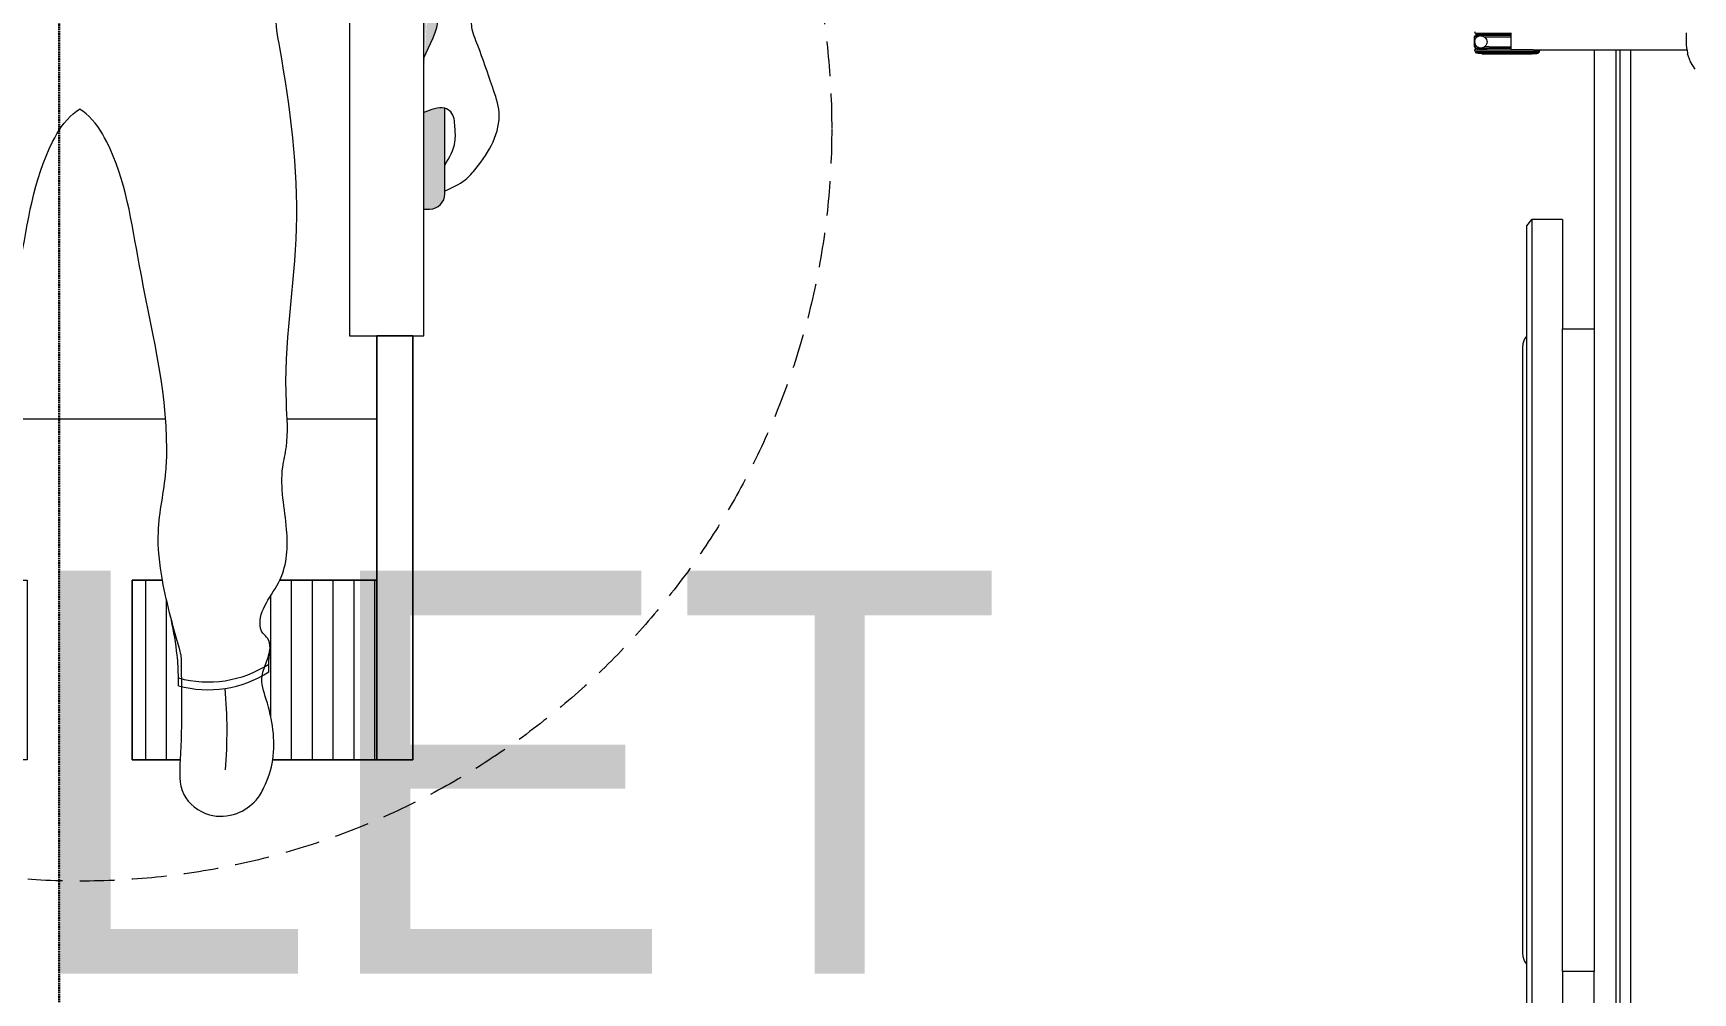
# Model space of a CAD drawing. Header units: millimetres. Extents: x -280308 to 6402717, y -14 to 2073074.
# Drawn here: x -18494 to -17117, y 331624 to 332420 of the extents above; entities that cross this region are included whole.
import ezdxf

# ---------------------------------------------------------------- set-up
doc = ezdxf.new("R2010")
doc.units = ezdxf.units.MM
doc.linetypes.add('DASHED2', pattern=[0.375, 0.25, -0.125])
doc.layers.get('0').update_dxf_attribs({"lineweight": 0})
doc.layers.add('-P-ABK', color=7, linetype='Continuous', lineweight=30, true_color=0x05ffff)
doc.layers.add('A-FILL-4', color=9, linetype='Continuous', lineweight=0, true_color=0x808080)
doc.layers.add('A-Furn', color=250, linetype='Continuous', lineweight=0)
doc.layers.add('A-FURN-EQPM', color=177, linetype='Continuous', lineweight=0)
doc.layers.add('A-TEXT', color=254, linetype='Continuous')
doc.styles.add('Annotative', font='arial.ttf', dxfattribs={"height": 1.25})

# ---------------------------------------------------------------- blocks, each defined once
blk = doc.blocks.new('A$C89b419f8')
at = {"color": 0, "linetype": 'ByBlock', "lineweight": -2}
for p, q in [((1358.624857542629, 1365.794061005639), (1358.268025026191, 1365.639803143727)), ((1358.268025026191, 1365.639803143727), (1358.326429832407, 1324.125182994059)), ((1358.62036693035, 1368.968426964493), (1358.985650678631, 1370.171183359809)), ((1358.641635456966, 1368.88955888171), (1358.62036693035, 1368.968426964493)), ((1358.620592535153, 1368.811161615202), (1358.641635456966, 1368.88955888171)), ((1358.624857542629, 1365.794061005639), (1358.620592535153, 1368.811161615202)), ((1358.683709006902, 1323.97192320897), (1358.624857542629, 1365.794061005639)), ((1358.985425102524, 1370.337282576773), (1359.986521742365, 1371.34040481683)), ((1358.985650678631, 1370.171183359809), (1358.985425102524, 1370.337282576773)), ((1359.057333910168, 1319.28259181224), (1358.985650678631, 1370.171183359809)), ((1359.986521742365, 1371.34040481683), (1361.355489887996, 1371.709007789366)), ((1360.061468950327, 1318.116183688151), (1359.986521742365, 1371.34040481683)), ((1361.423575068766, 1323.371055187818), (1361.355489887996, 1371.709007789366)), ((1361.355489887996, 1371.709007789366), (1362.725583367079, 1371.344287217245)), ((1362.725583367079, 1371.344287217245), (1362.951557440072, 1371.119123722689)), ((1362.767351880844, 1341.633458456592), (1362.725583367079, 1371.344287217245)), ((1364.208210191457, 1372.09544729715), (1362.951437791082, 1371.208740802816)), ((1362.951437791082, 1371.208740802816), (1362.951557440072, 1371.119123722689)), ((1362.951557440072, 1371.119123722689), (1362.95174186051, 1370.980992798708)), ((1362.952829002374, 1370.201468940562), (1362.951908936579, 1370.855852824694)), ((1362.953335962375, 1369.846356789625), (1362.955017520959, 1368.653159484878)), ((1362.955581909482, 1368.246545781614), (1362.964886350965, 1361.624789242793)), ((1363.154673012701, 1366.861859007069), (1363.151972212421, 1366.833331804024)), ((1363.252577023115, 1365.82621463023), (1363.151972212421, 1366.833331804024)), ((1363.154673012701, 1366.861859007069), (1363.249763689499, 1367.840730311204)), ((1363.249763689499, 1367.840730311204), (1363.542125320586, 1368.809754947608)), ((1363.547751987848, 1364.858033993893), (1363.252577023115, 1365.82621463023)), ((1363.542125320586, 1368.809754947608), (1364.018028837891, 1369.703044642636)), ((1364.026131238759, 1363.966094699019), (1363.547751987848, 1364.858033993893)), ((1364.211258443072, 1369.939170813086), (1364.018028837891, 1369.703044642636)), ((1364.140566469228, 1363.827040375647), (1364.026131238759, 1363.966094699019)), ((1364.225202726608, 1360.00492094428), (1364.140566469228, 1363.827040375647)), ((1364.669259307178, 1363.18460688254), (1364.140566469228, 1363.827040375647)), ((1364.208210191457, 1372.09544729715), (1372.428208399244, 1372.107038231712)), ((1364.211136058439, 1370.024608676846), (1364.208210191457, 1372.09544729715)), ((1364.211136058439, 1370.024608676846), (1364.659018772742, 1370.48633299263)), ((1364.211258443072, 1369.939170813086), (1364.211136058439, 1370.024608676846)), ((1364.211258443072, 1369.939170813086), (1364.659018772742, 1370.48633299263)), ((1364.659018772742, 1370.48633299263), (1365.440562855889, 1371.129517327718)), ((1365.452603923826, 1362.543616947689), (1364.669259307178, 1363.18460688254)), ((1366.332502150763, 1371.607896578615), (1365.440562855889, 1371.129517327718)), ((1367.300626520417, 1371.903071543347), (1366.332502150763, 1371.607896578615)), ((1368.307799960894, 1372.003732620724), (1367.300626520417, 1371.903071543347)), ((1369.315198468074, 1371.905941143661), (1368.307799960894, 1372.003732620724)), ((1369.315198468074, 1371.905941143661), (1370.284110571141, 1371.613466979208)), ((1370.284110571141, 1371.613466979208), (1371.177512799506, 1371.137619728586)), ((1371.177512799506, 1371.137619728586), (1371.960744882846, 1370.496629793735)), ((1371.97109795062, 1363.194903683645), (1371.189553867473, 1362.551663081875)), ((1371.960744882846, 1370.496629793735), (1372.440136609977, 1369.914205747351)), ((1372.559185744321, 1363.913557076055), (1371.97109795062, 1363.194903683645)), ((1372.428208399244, 1372.107038231712), (1373.687569066533, 1371.22387653777)), ((1372.428208399244, 1372.107038231712), (1372.428996132658, 1371.5842645761)), ((1372.439358366071, 1370.030871585332), (1372.428996132658, 1371.5842645761)), ((1372.440136609977, 1369.914205747351), (1372.439358366071, 1370.030871585332)), ((1372.60257456277, 1369.716856138679), (1372.439358366071, 1370.030871585332)), ((1372.440136609977, 1369.914205747351), (1372.60257456277, 1369.716856138679)), ((1372.559185744321, 1363.913557076055), (1372.445200934366, 1360.016511878857)), ((1372.612087885471, 1363.978192033639), (1372.559185744321, 1363.913557076055)), ((1372.60257456277, 1369.716856138679), (1373.082364735485, 1368.8231464157)), ((1373.08787886941, 1364.871481728667), (1372.612087885471, 1363.978192033639)), ((1373.082364735485, 1368.8231464157), (1373.377539700217, 1367.855022046046)), ((1373.380353033863, 1365.840450098403), (1373.08787886941, 1364.871481728667)), ((1373.478144510911, 1366.847848605568), (1373.377539700217, 1367.855022046046)), ((1373.478144510911, 1366.847848605568), (1373.380353033863, 1365.840450098403)), ((1373.694321067247, 1366.41999682672), (1373.687569066533, 1371.22387653777)), ((1373.694321067247, 1366.41999682672), (1373.914178053557, 1366.420307195876)), ((1373.729180211958, 1341.633458456592), (1373.694321067247, 1366.41999682672)), ((1373.91061015692, 1368.989920833454), (1374.275818878174, 1370.192771337403)), ((1373.914178053557, 1366.420307195876), (1373.91061015692, 1368.989920833454)), ((1373.949030399875, 1341.633458456592), (1373.914178053557, 1366.420307195876)), ((1374.275555795757, 1370.358832712402), (1375.276764968934, 1371.361954952445)), ((1374.275818878174, 1370.192771337403), (1374.275555795757, 1370.358832712402)), ((1374.316027088295, 1341.633458456592), (1374.275818878174, 1370.192771337403)), ((1375.276764968934, 1371.361954952445), (1376.645733114565, 1371.730557924995)), ((1375.318558612315, 1341.633458456592), (1375.276764968934, 1371.361954952445)), ((1362.969845809741, 1358.108229123187), (1362.966839036439, 1360.240647664672)), ((1362.975590974238, 1354.034919162601), (1362.972804573015, 1356.009298028672)), ((1362.981821914029, 1349.622596200192), (1362.979783964925, 1351.067735773511)), ((1364.225202726608, 1360.00492094428), (1364.251099043177, 1341.633458456592)), ((1366.345893618854, 1362.067713430399), (1365.452603923826, 1362.543616947689)), ((1367.314918255288, 1361.775295532614), (1366.345893618854, 1362.067713430399)), ((1368.322316762438, 1361.677504055551), (1367.314918255288, 1361.775295532614)), ((1369.329377669579, 1361.77810886626), (1368.322316762438, 1361.677504055551)), ((1370.29761457257, 1362.073283830992), (1369.329377669579, 1361.77810886626)), ((1371.189553867473, 1362.551663081875), (1370.29761457257, 1362.073283830992)), ((1372.445200934366, 1360.016511878857), (1372.471113717271, 1341.633458456592)), ((1361.668670187966, 1323.371398787902), (1361.668670187966, 1341.633458456592)), ((1361.668670187966, 1341.633458456592), (1362.767351880844, 1341.633458456592)), ((1362.767351880844, 1341.633458456592), (1363.05612734551, 1341.633458456592)), ((1363.05612734551, 1341.633458456592), (1364.251099043177, 1341.633458456592)), ((1364.251099043177, 1341.633458456592), (1372.471113717271, 1341.633458456592)), ((1372.471113717271, 1341.633458456592), (1373.729180211958, 1341.633458456592)), ((1373.729180211958, 1341.633458456592), (1373.949030399875, 1341.633458456592)), ((1373.949030399875, 1341.633458456592), (1374.316027088295, 1341.633458456592)), ((1374.316027088295, 1341.633458456592), (1375.318558612315, 1341.633458456592)), ((1375.318558612315, 1341.633458456592), (1375.760770887078, 1341.633458456592)), ((1221.125550170284, 1324.514773435498), (472.7143222874729, 1324.514660902161)), ((478.0240956523339, 1328.644634674842), (603.2621928663575, 1328.644650563787)), ((603.2621928663575, 1328.644650563787), (606.1205775459239, 1330.463004734949)), ((603.2621928663575, 1328.644650563787), (1124.309297731699, 1328.644736948088)), ((606.1205775459239, 1330.463004734949), (609.4727208358527, 1331.66238512921)), ((609.4727208358527, 1331.66238512921), (613.1228524241596, 1332.083541174012)), ((613.1228524241596, 1332.083541174012), (1114.448777755315, 1332.083541174012)), ((1114.448777755315, 1332.083541174012), (1118.098909343622, 1331.66238512921)), ((1118.098909343622, 1331.66238512921), (1121.450940100214, 1330.463004734949)), ((1121.450940100214, 1330.463004734949), (1124.309297731699, 1328.644736948088)), ((1124.309297731699, 1328.644736948088), (1215.815551738749, 1328.644747208193)), ((1215.815551738749, 1328.644747208193), (1221.125550170284, 1324.514773435498)), ((1221.125550170284, 1299.045270192713), (1221.125550170284, 1324.514773435498)), ((1358.326429832407, 1324.125182994059), (1358.683709006902, 1323.97192320897)), ((1358.683709006902, 1323.97192320897), (1358.688674670964, 1320.484335406742)), ((1361.423575068766, 1323.371055187818), (1361.668670187966, 1323.371398787902)), ((1361.42379762858, 1323.224916231629), (1361.423575068766, 1323.371055187818)), ((1361.668670187966, 1323.159725500154), (1361.42379762858, 1323.224916231629)), ((1361.42379762858, 1323.224916231629), (1361.431449896074, 1317.751463116016)), ((1361.668670187966, 1323.371398787902), (1361.668670187966, 1323.159725500154)), ((1361.668670187966, 1323.159725500154), (1361.668670187966, 1317.81532636765)), ((1358.688674670964, 1320.484335406742), (1359.057333910168, 1319.28259181224)), ((1359.057333910168, 1319.28259181224), (1359.05755897687, 1319.116492594563)), ((1359.05755897687, 1319.116492594563), (1360.061468950327, 1318.116183688151)), ((1360.061468950327, 1318.116183688151), (1361.431449896074, 1317.751463116016)), ((1361.431449896074, 1317.751463116016), (1361.668670187966, 1317.81532636765)), ((1361.668670187966, 1317.81532636765), (1361.668670187966, 1272.884826168534)), ((597.1928571295284, 1299.045172561033), (472.7143222874729, 1299.045157659377)), ((597.1928571295284, 1299.045172561033), (1130.378773049946, 1299.04526087844)), ((597.1928571295284, 1272.884785634145), (597.1928571295284, 1299.045172561033)), ((1221.125550170284, 1299.045270192713), (1130.378773049946, 1299.04526087844)), ((1130.378773049946, 1299.04526087844), (1130.378773049946, 1272.884813904981)), ((439.6164648998529, 1272.884777279061), (597.1928571295284, 1272.884785634145)), ((1130.378773049946, 1272.884813904981), (597.1928571295284, 1272.884785634145)), ((1361.668670187966, 1272.884826168534), (1130.378773049946, 1272.884813904981)), ((1361.668670187966, 1272.884826168534), (1361.668670187966, 1254.473231584474)), ((88.7296169057663, 1254.473231584474), (1361.668670187966, 1254.473231584474)), ((1361.668670187966, 1254.473231584474), (1361.668670187966, 1251.238010440313)), ((88.7296169057663, 1251.238010440313), (1361.668670187966, 1251.238010440313)), ((88.7296169057663, 1242.399191366698), (1361.668670187966, 1242.399191366698)), ((1361.668670187966, 1251.238010440313), (1361.668670187966, 1242.399191366698)), ((1361.668670187966, 1242.399191366698), (1361.668670187966, 1195.652709354748)), ((1345.799442899792, 1189.115749565055), (1351.715208329115, 1192.8790615654)), ((1351.715208329115, 1192.8790615654), (1358.419382375636, 1195.277822353921)), ((1361.668670187966, 1195.652709354748), (1358.419382375636, 1195.277822353921)), ((1361.668670187966, 1195.652709354748), (1365.719533018884, 1196.120078176842)), ((1365.719533018884, 1196.120078176842), (1375.760770887078, 1196.120078176842))]:
    blk.add_line(p, q, dxfattribs=at)
blk = doc.blocks.new('disable people')
at = {"layer": 'A-FILL-4'}
h = blk.add_hatch(color=256, dxfattribs=at)
edge = h.paths.add_edge_path()
edge.add_spline(control_points=[(-3.796474417917125, 4.952000308492416), (-3.760681164754715, 5.053013868617654), (-3.704158616363202, 5.157722778494588), (-3.734610711559071, 5.255821520916697)], knot_values=[0.9037914775148974, 0.9037914775148974, 0.9037914775148974, 0.9037914775337845, 1.21384703267489, 1.21384703267489, 1.21384703267489, 1.213847032693339], degree=3, periodic=0)
edge.add_line((-3.734610711562709, 5.255821520934205), (-4.964782523813881, 5.255821520934205))
edge.add_arc((-4.964782523813483, 5.035821520934178), 0.2200000000000129, 89.99999999999999, 179.9999999999926)
edge.add_line((-5.184782523814647, 5.035821520934178), (-5.184782523814647, 4.952000308504779))
edge.add_line((-5.184782523814647, 4.952000308504921), (-3.796474417913829, 4.952000308504921))
edge = h.paths.add_edge_path()
edge.add_spline(control_points=[(0.1341749100720335, 5.166089496497762), (-0.07234800000333053, 5.166001675629786), (-0.553623694469934, 5.165540411955988), (-1.20498952116759, 5.174735433441811), (-1.923735004729679, 5.122992935595903), (-2.472725316985816, 5.224835962467296), (-2.818046584459807, 5.044581019589032), (-3.008957661264503, 4.952000308504921)], knot_values=[0.4124965523283914, 0.4124965523283914, 0.4124965523283914, 0.4124965523283914, 0.6874227009135008, 1.856497828568305, 2.363121600141893, 2.852056937546859, 3.479819935797773, 3.479819935797798, 3.479819935797798, 3.479819935797798], degree=3, periodic=0)
edge.add_line((-3.008957661264503, 4.952000308504921), (-0.05374037849282143, 4.952000308504893))
edge.add_arc((6.001229472374689, -0.1731919023486626), 7.932859200384009, 137.696407415366, 139.7539587547804, ccw=False)
edge = h.paths.add_edge_path()
edge.add_line((5.131749954041879, 5.255821520934205), (2.308872463095783, 5.255821520934205))
edge.add_spline(control_points=[(2.308872463096122, 5.255821520934205), (2.267732188407535, 5.17631198661752), (2.17731957034448, 5.015793417558143), (2.084681671298313, 4.857544409941738), (2.036732091110025, 4.777055949464057)], knot_values=[9.278145445618577, 9.278145445618577, 9.278145445618577, 9.278145445618577, 9.545772737748978, 9.82631843046447, 9.82631843046447, 9.82631843046447, 9.82631843046447], degree=3, periodic=0)
edge.add_line((2.036732091110025, 4.777055949464057), (5.151749954040608, 4.777055949464028))
edge.add_arc((5.151749954042316, 4.977055949464102), 0.1999999999999886, 270, 360)
edge.add_line((5.351749954041225, 4.977055949464102), (5.351749954041168, 5.035821520934263))
edge.add_arc((5.131749954041879, 5.035821520934178), 0.2200000000000118, 7.404331298447066e-12, 89.99999999999999)
edge = h.paths.add_edge_path()
edge.add_spline(control_points=[(-3.734610711559071, -5.255821520915617), (-3.704158616363202, -5.157722778493792), (-3.760681164754715, -5.053013868616347), (-3.796474417917125, -4.952000308491563)], knot_values=[0.9037914775148975, 0.9037914775333468, 0.9037914775333468, 0.9037914775333468, 1.213847032674452, 1.213847032693339, 1.213847032693339, 1.213847032693339], degree=3, periodic=0)
edge.add_line((-3.796474417911668, -4.952000308503841), (-5.184782523812599, -4.952000308503841))
edge.add_line((-5.184782523814647, -4.952000308503841), (-5.18478252381459, -5.035821520933212))
edge.add_arc((-4.964782523813483, -5.035821520933098), 0.2200000000000129, 180, 270)
edge.add_line((-4.964782523813483, -5.255821520933125), (-3.734610711562426, -5.255821520933125))
edge = h.paths.add_edge_path()
edge.add_line((-0.05374037849287561, -4.952000308503841), (-3.008957661264615, -4.952000308503841))
edge.add_spline(control_points=[(-3.008957661264503, -4.952000308503841), (-2.818046584459807, -5.044581019588179), (-2.472725316985816, -5.224835962466216), (-1.923735004729679, -5.12299293559505), (-1.20498952116759, -5.174735433440958), (-0.553623694469934, -5.165540411954737), (-0.07234800000333053, -5.166001675628706), (0.1341749100720335, -5.166089496496454)], knot_values=[0.4124965523283917, 0.4124965523283917, 0.4124965523283917, 0.4124965523284174, 1.040259550579332, 1.529194887984297, 2.035818659557886, 3.204893787212689, 3.479819935797799, 3.479819935797799, 3.479819935797799, 3.479819935797799], degree=3, periodic=0)
edge.add_arc((6.001229472376508, 0.1731919023482078), 7.93285920038395, 220.2460412452068, 222.3035925846204, ccw=False)
edge = h.paths.add_edge_path()
edge.add_arc((5.151749954042316, -4.977055949463022), 0.1999999999999886, 0, 89.99999999999999)
edge.add_line((5.151749954042316, -4.777055949462977), (2.03673209111179, -4.777055949463005))
edge.add_spline(control_points=[(2.036732091110025, -4.777055949462977), (2.084681671298313, -4.857544409940431), (2.232165906039882, -5.109484857939435), (2.374009886807471, -5.367177794302108), (2.440898637138162, -5.551188368630221)], knot_values=[8.953599230115874, 8.953599230115874, 8.953599230115874, 8.953599230115874, 9.234144922831332, 9.82631843046441, 9.826318430464434, 9.826318430464434, 9.826318430464434], degree=3, periodic=0)
edge.add_arc((0.7053364612966107, -4.04279776307277), 1.733346163484878, 327.02309260736433, 327.0237538441636, ccw=False)
edge.add_spline(control_points=[(2.036732091110025, -4.777055949462977), (2.084681671298313, -4.857544409940431), (2.232165906039882, -5.109484857939435), (2.374009886807471, -5.367177794302108), (2.440898637138162, -5.551188368630221)], knot_values=[8.953599230115874, 8.953599230115874, 8.953599230115874, 8.953599230115874, 9.234144922831332, 9.82631843046441, 9.826318430464434, 9.826318430464434, 9.826318430464434], degree=3, periodic=0)
edge.add_line((2.308799040582016, -5.255821520933125), (5.131749954041821, -5.255821520933154))
edge.add_arc((5.131749954041879, -5.035821520933098), 0.2200000000000118, 270, 359.9999999999482)
edge.add_line((5.351749954041225, -5.035821520933325), (5.351749954041281, -4.977055949462965))
h = blk.add_hatch(dxfattribs=at)
h.set_pattern_fill('_USER', color=256, scale=0.2999999999999999, style=0, pattern_type=0)
h.set_pattern_definition([(360, (-5.456968210637569e-12, -2.842170943040401e-13), (7.395570986446986e-32, 0.3), [])])
edge = h.paths.add_edge_path()
edge.add_spline(control_points=[(-11.84368881340561, 2.723015967266292), (-11.80630735148043, 2.722610891474005), (-11.70819034366286, 2.721547668618996), (-11.61031172560615, 2.728856529663688), (-11.54972374569115, 2.733380797935752)], knot_values=[0, 0, 0, 0, 0.1121097829463906, 0.2942601996699649, 0.2942601996699649, 0.2942601996699649, 0.2942601996699649], degree=3, periodic=0)
edge.add_spline(control_points=[(-11.54972374569115, 2.733380797935752), (-11.53484815880256, 2.736247567797591), (-11.47003685719392, 2.745536439978423), (-11.36826084976747, 2.72479947738816), (-11.306672703613, 2.6447510459368), (-11.24782621166378, 2.610484695002697), (-10.96949606972703, 2.549332237655335), (-10.74909445872436, 2.772073311572058), (-10.5228854389261, 2.880681640590865)], knot_values=[5.436664725832285, 5.436664725832285, 5.436664725832285, 5.436664725832285, 5.482184118797054, 5.63248936469224, 5.71609653018408, 5.778112604277349, 5.832864719823681, 6.558060987042688, 6.558060987042688, 6.558060987042688, 6.558060987042688], degree=3, periodic=0)
edge.add_line((-10.5228854389261, 2.880681640590865), (-10.52288543892609, 4.274822013010747))
edge.add_line((-10.5228854389261, 4.274822013010635), (-13.10916806575664, 4.274822013010636))
edge.add_line((-13.10916806575733, 4.274822013010635), (-13.10916806575733, 2.778481744722516))
edge.add_spline(control_points=[(-13.10916806575733, 2.778481744722512), (-12.82295144472664, 2.822346398972513), (-12.41668017873963, 2.754237778142112), (-12.01270156310056, 2.608782090787145), (-11.9026220646665, 2.624670677752874)], knot_values=[3.85022029909312, 3.850220299093444, 3.850220299093444, 3.850220299093444, 4.723214524291371, 5.067106132655391, 5.067106132655391, 5.067106132655391, 5.067106132688122], degree=3, periodic=0)
edge.add_arc((-10.49828518709546, 1.8499546098883), 1.603853812364077, 147.0195933812169, 151.1162485193678, ccw=False)
edge = h.paths.add_edge_path()
edge.add_spline(control_points=[(-11.10131507691221, 1.321645051041912), (-11.26820317942656, 1.353449058260139), (-11.54271718581731, 1.405746173674288), (-11.85950975244123, 1.421612261374548), (-12.00627843078473, 1.420929790504033), (-12.04364457507836, 1.420756038819889)], knot_values=[0, 0, 0, 0, 0.5089906555588182, 0.8372314890067583, 0.9493412719532057, 0.9493412719532057, 0.9493412719532057, 0.9493412719532057], degree=3, periodic=0)
edge.add_arc((-10.49828518709546, 1.8499546098883), 1.603853812364076, 193.9046284335562, 195.5217729613365, ccw=False)
edge.add_spline(control_points=[(-12.05514138739818, 1.464538181836133), (-12.39829801821179, 1.46764695568163), (-12.74615257863297, 1.465605107812507), (-13.10916806575915, 1.44694142760477)], knot_values=[0.4692719010675678, 0.4692719010675678, 0.4692719010675678, 0.4692719010675678, 1.51441113184759, 1.514411131847849, 1.514411131847849, 1.514411131847849], degree=3, periodic=0)
edge.add_line((-13.10916806575733, 1.44694142760477), (-13.10916806575733, 0.7534304279870407))
edge.add_line((-13.10916806575733, 0.7534304279870412), (-10.52288543892678, 0.7534304279870412))
edge.add_line((-10.5228854389261, 0.7534304279870412), (-10.5228854389261, 1.191359744353121))
edge.add_spline(control_points=[(-10.5228854389261, 1.191359744352894), (-10.71802839497832, 1.226449273625576), (-10.91033044466531, 1.271692798998856), (-11.10131507691221, 1.321645051041912)], knot_values=[0.5122589669724955, 0.5122589669724955, 0.5122589669724955, 0.5122589669753015, 1.104645887850228, 1.104645887850228, 1.104645887850228, 1.104645887850228], degree=3, periodic=0)
h = blk.add_hatch(dxfattribs=at)
h.set_pattern_fill('_USER', color=256, scale=0.2999999999999999, style=0, pattern_type=0)
h.set_pattern_definition([(360, (-5.456968210637569e-12, 1.13686837721616e-12), (-7.347638122947742e-17, -0.2999999999999999), [])])
edge = h.paths.add_edge_path()
edge.add_spline(control_points=[(-11.84368881340561, -2.723015967265212), (-11.80630735148043, -2.722610891472925), (-11.70819034366286, -2.721547668617916), (-11.61031172560615, -2.728856529662664), (-11.54972374569115, -2.733380797934899)], knot_values=[0, 0, 0, 0, 0.1121097829463906, 0.2942601996699649, 0.2942601996699649, 0.2942601996699649, 0.2942601996699649], degree=3, periodic=0)
edge.add_spline(control_points=[(-11.54972374569115, -2.733380797934899), (-11.53484815880256, -2.736247567796511), (-11.47003685719392, -2.745536439977116), (-11.36826084976747, -2.72479947738708), (-11.306672703613, -2.644751045935948), (-11.24782621166378, -2.610484695001844), (-10.96949606972703, -2.549332237654482), (-10.74909445872436, -2.772073311571205), (-10.5228854389261, -2.880681640589785)], knot_values=[5.436664725832285, 5.436664725832285, 5.436664725832285, 5.436664725832285, 5.482184118797054, 5.63248936469224, 5.71609653018408, 5.778112604277349, 5.832864719823681, 6.558060987042688, 6.558060987042688, 6.558060987042688, 6.558060987042688], degree=3, periodic=0)
edge.add_line((-10.5228854389261, -2.880681640589785), (-10.52288543892609, -4.274822013009667))
edge.add_line((-10.5228854389261, -4.274822013009555), (-13.10916806575664, -4.274822013009555))
edge.add_line((-13.10916806575733, -4.274822013009555), (-13.10916806575733, -2.778481744721437))
edge.add_spline(control_points=[(-13.10916806575733, -2.778481744721432), (-12.82295144472664, -2.822346398971661), (-12.41668017873963, -2.754237778141317), (-12.01270156310056, -2.608782090786292), (-11.9026220646665, -2.624670677752022)], knot_values=[3.85022029909312, 3.850220299093444, 3.850220299093444, 3.850220299093444, 4.723214524291371, 5.067106132655391, 5.067106132655391, 5.067106132655391, 5.067106132688122], degree=3, periodic=0)
edge.add_arc((-10.49828518709546, -1.849954609887163), 1.603853812364077, 208.8837514806322, 212.9804066187831)
edge = h.paths.add_edge_path()
edge.add_spline(control_points=[(-11.10131507691221, -1.321645051040832), (-11.26820317942656, -1.353449058259002), (-11.54271718581731, -1.405746173672924), (-11.85950975244123, -1.421612261373639), (-12.00627843078473, -1.420929790502896), (-12.04364457507836, -1.420756038818865)], knot_values=[0, 0, 0, 0, 0.5089906555588182, 0.8372314890067583, 0.9493412719532057, 0.9493412719532057, 0.9493412719532057, 0.9493412719532057], degree=3, periodic=0)
edge.add_arc((-10.49828518709546, -1.849954609887163), 1.603853812364076, 164.4782270386635, 166.0953715664438)
edge.add_spline(control_points=[(-12.05514138739818, -1.464538181834996), (-12.39829801821179, -1.467646955680721), (-12.74615257863297, -1.465605107811598), (-13.10916806575915, -1.446941427603633)], knot_values=[0.4692719010675678, 0.4692719010675678, 0.4692719010675678, 0.4692719010675678, 1.51441113184759, 1.514411131847849, 1.514411131847849, 1.514411131847849], degree=3, periodic=0)
edge.add_line((-13.10916806575733, -1.446941427603633), (-13.10916806575733, -0.753430427985904))
edge.add_line((-13.10916806575733, -0.7534304279861885), (-10.52288543892678, -0.7534304279861892))
edge.add_line((-10.5228854389261, -0.7534304279861885), (-10.5228854389261, -1.191359744352268))
edge.add_spline(control_points=[(-10.5228854389261, -1.191359744351757), (-10.71802839497832, -1.226449273624439), (-10.91033044466531, -1.271692798997492), (-11.10131507691221, -1.321645051040832)], knot_values=[0.5122589669724955, 0.5122589669724955, 0.5122589669724955, 0.5122589669753015, 1.104645887850228, 1.104645887850228, 1.104645887850228, 1.104645887850228], degree=3, periodic=0)
for p, q in [((-8.202746146980644, 4.274822013010635), (-8.202746146980644, 2.985387214360799)), ((-8.202746146980644, 1.237720448978507), (-8.202746146980644, -1.23772044897737)), ((-8.202746146980644, -2.985387214359719), (-8.202746146980644, -4.274822013009555))]:
    blk.add_line(p, q, dxfattribs=at)
for points in [[(2.4408986371418, 5.551188368631301), (3.985710528006166, 5.551188368631301, -0.414213562373095), (4.085710528004711, 5.451188368631392), (4.085710528004711, 5.426046132553836, -0.414213562373095), (3.985710528006166, 5.326046132553756), (2.344216868157673, 5.326046132553756)], [(-5.184782523807371, 4.952000308504921), (-5.184782523807371, 5.035821520934178, -0.414213562373095), (-4.964782523809845, 5.255821520934205), (-3.734610711555433, 5.255821520934205)], [(2.30887246309976, 5.255821520934205), (5.131749954045517, 5.255821520934205, -0.4142135623730981), (5.351749954046682, 5.035821520934178), (5.351749954046682, 4.977055949464102, -0.414213562373095), (5.151749954045954, 4.777055949464057), (2.036706903287268, 4.777055949464057)], [(1.636438218787589, 4.132746635153126), (3.282262380906104, 4.132746635153126, 0.4142135623730451), (3.382262380908287, 4.232746635153262), (3.382262380908287, 4.465441665068283, 0.414213562373095), (3.282262380906104, 4.56544166506842), (1.908734547932909, 4.565441665068136)], [(1.636438218787589, -4.13274663515341), (3.282262380906104, -4.13274663515341, -0.4142135623730451), (3.382262380908287, -4.232746635153546), (3.382262380908287, -4.465441665068795, -0.414213562373095), (3.282262380906104, -4.565441665068704), (1.908734547932909, -4.565441665068477)], [(-5.184782523807371, -4.952000308503841), (-5.184782523807371, -5.035821520933098, 0.414213562373095), (-4.964782523809845, -5.255821520933125), (-3.734610711555433, -5.255821520933125)], [(2.308877528723315, -5.255821520933125), (5.131749954045517, -5.255821520933125, 0.4142135623730981), (5.351749954046682, -5.035821520933098), (5.351749954046682, -4.977055949463022, 0.414213562373095), (5.151749954045954, -4.777055949462977), (2.036706903287268, -4.777055949462977)], [(2.4408986371418, -5.551188368630221), (3.985710528006166, -5.551188368630221, 0.414213562373095), (4.085710528004711, -5.451188368630312), (4.085710528004711, -5.426046132552813, 0.414213562373095), (3.985710528006166, -5.326046132552904), (2.344216868157673, -5.326046132552904)]]:
    blk.add_lwpolyline(points, format="xyb", dxfattribs=at)
for points in [[(-13.10916806575187, 4.795772278258937), (-7.007824699383491, 4.795772278258937), (-7.007824699383491, 4.274822013010635), (-13.10916806575187, 4.274822013010635)], [(-13.10916806575187, -4.274822013009555), (-7.007824699383491, -4.274822013009555), (-7.007824699383491, -4.795772278257857), (-13.10916806575187, -4.795772278257857)], [(-13.10916806575187, -4.79577227825763), (-7.007824699383491, -4.79577227825763), (-7.007824699383491, -4.274822013009555), (-13.10916806575187, -4.274822013009555)]]:
    blk.add_lwpolyline(points, close=True, dxfattribs=at)
for points in [[(-0.7716928118115902, 3.881550911005661), (-7.007824699383491, 3.881550911005661), (-7.007824699383491, 4.952000308504921), (-0.05374037848923763, 4.952000308504921)], [(-13.10916806575187, 2.778481744728197), (-13.10916806575187, 4.274822013010635), (-10.52288543892246, 4.274822013010635), (-10.52288543892246, 2.880681640590865)], [(-10.52288543892246, 1.191359744319243), (-10.52288543892246, 0.7534304279870412), (-13.10916806575187, 0.7534304279870412), (-13.10916806575187, 1.446941427605225)], [(-13.10916806575187, -1.446941427604088), (-13.10916806575187, -0.7534304279861885), (-10.52288543892246, -0.7534304279861885), (-10.52288543892246, -1.191359744318333)], [(-10.52288543892246, -1.191359744318333), (-10.52288543892246, -0.7534304279861885), (-13.10916806575187, -0.7534304279861885), (-13.10916806575187, -1.446941427604088)], [(-10.52288543892246, -2.880681640589557), (-10.52288543892246, -4.274822013009555), (-13.10916806575187, -4.274822013009555), (-13.10916806575187, -2.778481744727117)], [(-13.10916806575187, -2.778481744727117), (-13.10916806575187, -4.274822013009555), (-10.52288543892246, -4.274822013009555), (-10.52288543892246, -2.880681640589557)], [(-0.7716928118115902, -3.881550911004581), (-7.007824699383491, -3.881550911004581), (-7.007824699383491, -4.952000308503841), (-0.05374037848741864, -4.952000308503841)]]:
    blk.add_lwpolyline(points, dxfattribs=at)
at = {"layer": 'A-FILL-4', "linetype": 'DASHED2', "ltscale": 2}
blk.add_circle((-4.032044972002041, 5.684341886080801e-13), 10.82285678946162, dxfattribs=at)
at = {"layer": 'A-FILL-4'}
for centre, radius, start, end in [((6.001229472381965, -0.1731919023484352), 7.932859200384001, 127.5204071296238, 147.4062370725861), ((0.7053364602925285, 4.042797764629086), 1.733346163484867, 32.98970642474525, 88.42289004785182), ((-13.74668270498478, -0.04341019569847049), 15.44764756680718, 1.182090759333106, 13.72631994225427), ((-13.74668270498478, -0.04341019569847049), 15.49764756680718, 0.1604904385792841, 13.72631994225427), ((-10.49828518709, 1.8499546098883), 1.603853812364076, 147.0195933826843, 195.5217729614681), ((-10.38617540414452, 1.8499546098883), 1.603853812364076, 147.0195933826843, 195.5217729614681), ((14.27937685350298, 0.06775199395133313), 16.59864857667759, 170.3286188685546, 190.1626872323025), ((-12.69504205342673, -4.606921862426645), 6.728132541871835, 84.78551859402995, 94.76708404660036), ((-13.74668270498114, 0.04341019570074423), 15.49764756680435, 346.2736800577457, 359.8395095614207), ((-13.74668270498478, -0.04341019569847049), 15.44764756680718, 0.1604904385792841, 0.1610099051522045), ((-13.74668270498114, 0.04341019570074423), 15.44764756680434, 346.2736800577457, 358.8179092406669), ((-10.49828518709, -1.849954609887163), 1.603853812364076, 164.4782270385319, 212.9804066173157), ((-10.38617540414452, -1.849954609887163), 1.603853812364076, 164.4782270385319, 212.9804066173157), ((-12.69504205342673, 4.606921862427726), 6.728132541871835, 265.2329159533996, 275.2144814059701), ((6.001229472381965, 0.1731919023497994), 7.932859200384001, 212.5937629274139, 232.4795928703763), ((0.7053364602925285, -4.042797764628233), 1.733346163484867, 271.5771099521482, 327.0102935752548)]:
    blk.add_arc(centre, radius, start, end, dxfattribs=at)
for points in [[(-4.92346149860532, 5.255821520934205), (-4.763444462907501, 5.548488725255311), (-4.598746377016141, 5.706342594715352), (-3.795142421198761, 6.036484532325346), (-3.426854836276107, 5.940611925619805), (-2.83078820989067, 5.728755613769636), (-2.566758833625499, 5.644812886039915), (-1.990014397371851, 5.77694535444266), (-0.9296119438040478, 6.130492836126223), (-0.1419316975516267, 6.437829670206156), (0.6264580426013708, 6.674788378109497), (1.355821926739736, 6.821824205640951), (2.03613892919202, 6.747111713511686), (2.366979790260302, 6.535991856629323), (2.546758790460444, 6.270681361221932), (2.546758790460444, 5.977235520005024), (2.4408986371418, 5.551188368631301), (2.178919851432511, 5.020117206751138), (1.563051972347239, 4.019382088696602), (0.9042720964644104, 3.036488685107713)], [(-11.59479933503098, 1.458273844522409), (-13.10916806575187, 1.44694142760477), (-13.60667026066403, 1.498036116953244), (-13.89975817351478, 1.866144042570795), (-13.88104616483179, 2.260011965725369), (-13.6895420801302, 2.538489094402166), (-13.51049322462313, 2.652381983495161), (-13.10916806575187, 2.778481744722512), (-12.24121315577941, 2.684816428400097), (-11.9026220646283, 2.624670677757422), (-11.6864549030779, 2.695858412372388), (-11.58829313107708, 2.724656443567028), (-11.50436550326049, 2.739278829181558), (-11.35904478900738, 2.70089189191475), (-11.29807203763994, 2.643686282815679), (-11.24447784318909, 2.612482825203188), (-11.19131079044928, 2.599403885649735), (-10.52288543892246, 2.880681640590865), (-9.794960447152334, 2.978637757924389), (-8.898797660205673, 2.922233265498733), (-8.608041948751634, 2.974222485651126), (-7.978096220525913, 2.974222485651126), (-5.459508429310517, 3.120158817032916), (-2.862528005884087, 2.87969555159134), (-2.371240473639773, 2.822748566114569), (-1.807424389844527, 2.913683812752424), (-1.35487122052109, 3.017778437834522), (-1.14944398208354, 3.098118711132884)], [(-11.84368881339833, 2.723015967266292), (-11.73157903045285, 2.723015967266292), (-11.5497237456857, 2.733380797935752)], [(-11.59479933503098, 1.458273844522409), (-10.52288543892246, 1.191359744353122), (-9.83083267098118, 1.132548455971346), (-8.963526649984487, 1.24073196201698), (-8.6391886196634, 1.25427512685269), (-5.976700821847771, 0.8565910165420973), (-4.215992548008217, 0.3886604790008619), (-3.813472225867372, 0.09260624280796037), (-3.74400946284004, 6.821210263296962e-13)], [(-12.0436445750729, 1.420756038819889), (-11.93153479212742, 1.420756038819889), (-11.6037811244496, 1.402879292288389), (-11.10095268296573, 1.321575989310304)], [(-1.752623687929372, 6.821210263296962e-13), (-1.679207983477681, 0.3788307068211338), (-1.194287836962758, 0.8637508533374785), (-0.6959840598392475, 1.251223035229941), (0.2821704783109453, 1.301328029997421), (0.9016085141356598, 1.159748884299916), (1.342330865873009, 0.8397630039512478), (1.609774513437515, 0.4677343058569932), (1.7303854847396, 0.1585836488836776), (1.750904063925191, 6.821210263296962e-13)], [(-11.59479933503098, -1.458273844521273), (-10.52288543892246, -1.191359744351985), (-9.83083267098118, -1.132548455970209), (-8.963526649984487, -1.240731962016071), (-8.6391886196634, -1.25427512685178), (-5.976700821847771, -0.8565910165411879), (-4.215992548008217, -0.3886604789997818), (-3.813472225867372, -0.0926062428068235), (-3.74400946284004, 6.821210263296962e-13)], [(-1.752623687929372, 6.821210263296962e-13), (-1.679207983477681, -0.3788307068202812), (-1.194287836962758, -0.8637508533363416), (-0.6959840598392475, -1.251223035229032), (0.2821704783109453, -1.301328029996512), (0.9016085141356598, -1.159748884299006), (1.342330865873009, -0.8397630039503383), (1.609774513437515, -0.4677343058559131), (1.7303854847396, -0.1585836488827681), (1.750904063925191, 6.821210263296962e-13)], [(-11.59479933503098, -1.458273844521273), (-13.10916806575187, -1.446941427603633), (-13.60667026066403, -1.498036116952335), (-13.89975817351478, -1.866144042569658), (-13.88104616483179, -2.260011965724061), (-13.6895420801302, -2.538489094401086), (-13.51049322462313, -2.652381983494308), (-13.10916806575187, -2.778481744721432), (-12.24121315577941, -2.684816428398847), (-11.9026220646283, -2.624670677756342), (-11.6864549030779, -2.695858412371138), (-11.58829313107708, -2.724656443566175), (-11.50436550326049, -2.739278829180478), (-11.35904478900738, -2.700891891913727), (-11.29807203763994, -2.643686282814599), (-11.24447784318909, -2.612482825202108), (-11.19131079044928, -2.599403885648883), (-10.52288543892246, -2.880681640589557), (-9.794960447152334, -2.978637757923536), (-8.898797660205673, -2.922233265497709), (-8.608041948751634, -2.974222485650046), (-7.978096220525913, -2.974222485650046), (-5.459508429310517, -3.120158817032063), (-2.862528005884087, -2.87969555159026), (-2.371240473639773, -2.822748566113489), (-1.807424389844527, -2.913683812751572), (-1.35487122052109, -3.017778437833442), (-1.14944398208354, -3.098118711131576)], [(-12.0436445750729, -1.420756038818865), (-11.93153479212742, -1.420756038818865), (-11.6037811244496, -1.402879292287309), (-11.10095268296573, -1.321575989309224)], [(-11.84368881339833, -2.723015967265212), (-11.73157903045285, -2.723015967265212), (-11.5497237456857, -2.733380797934899)], [(-4.92346149860532, -5.255821520933125), (-4.763444462907501, -5.548488725254231), (-4.598746377016141, -5.706342594714272), (-3.795142421198761, -6.03648453232455), (-3.426854836276107, -5.940611925618725), (-2.83078820989067, -5.728755613768556), (-2.566758833625499, -5.644812886039119), (-1.990014397371851, -5.776945354441352), (-0.9296119438040478, -6.130492836125143), (-0.1419316975516267, -6.437829670204849), (0.6264580426013708, -6.674788378108417), (1.355821926739736, -6.821824205640098), (2.03613892919202, -6.747111713510606), (2.366979790260302, -6.535991856628527), (2.546758790460444, -6.270681361220852), (2.546758790460444, -5.977235520003944), (2.4408986371418, -5.551188368630221), (2.178919851432511, -5.020117206750058), (1.563051972347239, -4.019382088695522), (0.9042720964644104, -3.03648868510669)]]:
    blk.add_spline(points, degree=3, dxfattribs=at)
for points, knots in [([(-4.55304981617337, 5.255821520934205), (-4.44408765272965, 5.319476199870394), (-4.271124962240719, 5.420519389388119), (-4.005306797280355, 5.400308982167644), (-3.806213152574855, 5.38846130049177), (-3.685750421065677, 5.19182424979499), (-3.76068116474562, 5.053013868623566), (-3.796474417913487, 4.952000308492416)], [0, 0, 0, 0, 0.3643785654112465, 0.5784016675004325, 0.8028129588361705, 0.9037914775148975, 1.213847032674452, 1.213847032693339, 1.213847032693339, 1.213847032693339]), ([(-3.008957661259046, 4.952000308504921), (-2.81804658445617, 5.044581019589032), (-2.472725316982178, 5.224835962467296), (-1.923735004726041, 5.122992935595903), (-1.204989521160314, 5.174735433441811), (-0.553623694466296, 5.165540411955988), (-0.07234799999605457, 5.166001675629786), (0.1341749100756715, 5.166089496497762)], [0.4124965523283917, 0.4124965523283917, 0.4124965523283917, 0.4124965523284174, 1.040259550579332, 1.529194887984297, 2.035818659557886, 3.204893787212689, 3.479819935797799, 3.479819935797799, 3.479819935797799, 3.479819935797799]), ([(-1.917630208828996, 6.821210263296962e-13), (-2.002951065873276, 0.5861983700835935), (-1.984904643773916, 1.423382585758645), (-1.754530612099188, 2.56520043551518), (-1.180960578692975, 2.932423450644592), (-0.9940378273913666, 3.432979146506568), (-0.8299030799516913, 3.791739230981875), (-0.731230450748626, 3.941771400581729), (-0.6822919925580209, 4.100073350454295)], [0, 0, 0, 0, 1.791248952052102, 2.558187510465277, 3.251589097511465, 3.791340900402426, 4.122046679619813, 4.432598645382432, 4.432598645382432, 4.432598645382432, 4.432598645382432]), ([(1.01444285360958, 3.198577945729312), (0.9780577476449253, 2.936577535408787), (1.364929918432608, 2.00547676408587), (1.340956575120799, 1.259444682176991), (1.433033113185957, 0.7354493184784587)], [7.41058440054706, 7.41058440054706, 7.41058440054706, 7.41058440054706, 8.083990264019953, 9.6731938569707, 9.6731938569707, 9.6731938569707, 9.6731938569707]), ([(-1.917630208828996, 6.821210263296962e-13), (-2.002951065873276, -0.5861983700827409), (-1.984904643773916, -1.423382585757508), (-1.771231884324152, -2.529998986766998), (-1.180960578692975, -2.932423450643739), (-0.9940378273913666, -3.432979146505261), (-0.8299030799516913, -3.791739230980795), (-0.731230450748626, -3.941771400580421), (-0.6822919925580209, -4.100073350453215)], [0, 0, 0, 0, 1.791248952052102, 2.558187510465277, 3.251589097511465, 3.791340900402426, 4.122046679619813, 4.432598645382432, 4.432598645382432, 4.432598645382432, 4.432598645382432]), ([(1.01444285360958, -3.198577945728232), (0.9780577476449253, -2.93657753540748), (1.364929918432608, -2.005476764084506), (1.340956575120799, -1.259444682175911), (1.433033113185957, -0.7354493184776061)], [7.41058440054706, 7.41058440054706, 7.41058440054706, 7.41058440054706, 8.083990264019953, 9.6731938569707, 9.6731938569707, 9.6731938569707, 9.6731938569707]), ([(-4.55304981617337, -5.255821520933125), (-4.44408765272965, -5.319476199869598), (-4.271124962240719, -5.420519389387266), (-4.005306797280355, -5.400308982166791), (-3.806213152574855, -5.388461300490746), (-3.685750421065677, -5.19182424979391), (-3.76068116474562, -5.053013868622486), (-3.796474417913487, -4.952000308491563)], [0, 0, 0, 0, 0.3643785654112465, 0.5784016675004325, 0.8028129588361705, 0.9037914775148975, 1.213847032674452, 1.213847032693339, 1.213847032693339, 1.213847032693339]), ([(-3.008957661259046, -4.952000308503841), (-2.81804658445617, -5.044581019588179), (-2.472725316982178, -5.224835962466216), (-1.923735004726041, -5.12299293559505), (-1.204989521160314, -5.174735433440958), (-0.553623694466296, -5.165540411954737), (-0.07234799999605457, -5.166001675628706), (0.1341749100756715, -5.166089496496454)], [0.4124965523283917, 0.4124965523283917, 0.4124965523283917, 0.4124965523284174, 1.040259550579332, 1.529194887984297, 2.035818659557886, 3.204893787212689, 3.479819935797799, 3.479819935797799, 3.479819935797799, 3.479819935797799])]:
    blk.add_open_spline(points, degree=3, knots=knots, dxfattribs=at)
blk = doc.blocks.new('A$Ce288bb9c')
at = {"color": 1, "xscale": 57.64531461545701, "yscale": 57.64531461545701, "zscale": 57.64531461545701, "rotation": 90}
blk.add_blockref('disable people', (9011.957885762327, -17624.94324589195), dxfattribs=at)
at = {"layer": 'A-Furn', "color": 0, "linetype": 'ByBlock', "lineweight": -2, "ltscale": 0.25, "rotation": 90}
blk.add_blockref('A$C89b419f8', (11541.14354311128, -19153.51433423965), dxfattribs=at)
blk = doc.blocks.new('1')
at = {"layer": 'A-FURN-EQPM', "ltscale": 0.25}
blk.add_blockref('A$Ce288bb9c', (-27467.08486373103, 350198.2637211032), dxfattribs=at)
at = {"layer": 'A-TEXT', "ltscale": 0.25, "insert": (-19252.20821615153, 331974.3995233928), "char_height": 267.3000000000001, "attachment_point": 1, "style": 'Annotative'}
blk.add_mtext_dynamic_manual_height_columns('{\\fCentury Gothic|b0|i0|c0|p34;\\H1.25x;TOILET}', width=2019.994415469216, gutter_width=1670.625, heights=[0], dxfattribs=at)

msp = doc.modelspace()

# ---------------------------------------------------------------- linework, layer by layer
at = {"layer": '-P-ABK', "linetype": 'DASHED2', "ltscale": 5, "flags": 128}
msp.add_lwpolyline([(-18472.23796364583, 330838.3220218456), (-18472.23796364571, 337107.3037770782), (-18223.00260050158, 337285.1034808708), (7597.747680333152, 337285.1034808708), (7674.227403211973, 337448.4793326804), (7673.000573037256, 343506.0991132904), (7517.419511050626, 343663.1689999877)], dxfattribs=at)

# ---------------------------------------------------------------- block references
msp.add_blockref('1', (0, 0))

doc.saveas('drawing.dxf')
